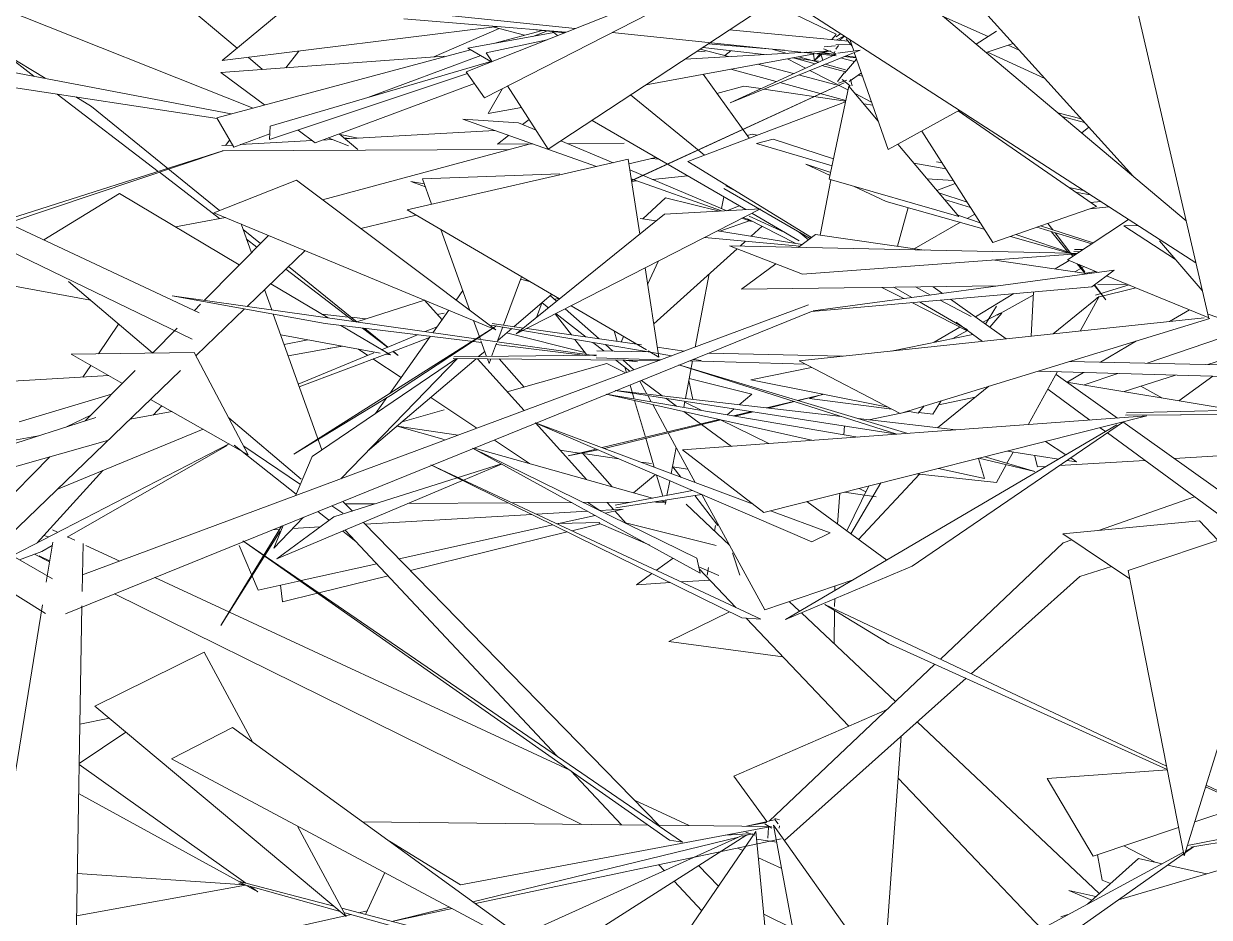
# Model space of a CAD drawing. Header units: millimetres. Extents: x 78096 to 288885, y -20632 to 149556.
# Drawn here: x 249722.7 to 250028.1, y 92837.4 to 93067.6 of the extents above; entities that cross this region are included whole.
import ezdxf

# ---------------------------------------------------------------- set-up
doc = ezdxf.new("R2010")
doc.units = ezdxf.units.MM
doc.layers.add('G-IMPT', color=8, linetype='Continuous', lineweight=9)
doc.layers.add('L-PLNT', color=71, linetype='Continuous', lineweight=9)

# ---------------------------------------------------------------- blocks, each defined once
blk = doc.blocks.new('ZZ-V - Tree Broadleaf 1 - 3dtree rotund SIMPLU-4826059-TOMH A-A')
at = {"layer": 'G-IMPT'}
for p, q in [((24248.06, 93099.14), (24311.99, 93028.35)), ((24307.69, 93094.76), (24331.53, 92991.65)), ((24253.13, 93077.87), (24325.72, 93016.8)), ((24328.23, 93005.93), (24221.52, 93074.81)), ((24318.87, 93011.66), (24329.88, 92998.79)), ((24225.99, 92980.69), (24330.38, 92991.79)), ((24252.03, 92967.19), (24331.85, 92991.61)), ((24331.43, 92992.75), (24404.16, 92967.21)), ((24225.99, 92980.69), (24252.03, 92967.19)), ((24406.19, 92967.19), (24310.11, 92966.72)), ((24310.34, 92967.31), (24365.9, 92968.66)), ((24310.58, 92966.71), (24406.19, 92967.19)), ((24195.94, 92957.75), (24315.6, 92966.51)), ((24216.96, 92941.68), (24315.6, 92966.51)), ((24222.55, 92914.09), (24307.89, 92964.25)), ((24309.61, 92965), (24255.15, 92927.86)), ((24310.11, 92966.72), (24367.4, 92967)), ((24216.96, 92941.68), (24195.94, 92957.75)), ((24352.33, 92940.7), (24310.83, 92926.72)), ((24352.33, 92940.7), (24325.22, 92853.21)), ((24329.14, 92939.53), (24293.98, 92936.12)), ((24329.14, 92939.53), (24333.88, 92934.49)), ((24293.98, 92936.12), (24311.25, 92924.57)), ((24222.55, 92914.09), (24255.15, 92927.86)), ((24325.22, 92853.21), (24310.83, 92926.72)), ((24232.65, 92917.99), (24249.16, 92907.93)), ((24232.65, 92917.99), (24320.7, 92876.27)), ((24249.16, 92907.93), (24320.86, 92875.44)), ((24326.05, 92855.91), (24415.51, 92873)), ((24326.94, 92855.43), (24415.01, 92870.39)), ((24330.72, 92870.98), (24357.08, 92859.03)), ((24330.87, 92871.45), (24352.86, 92861.03)), ((24308.29, 92841.88), (24392.58, 92866.58)), ((24325.04, 92854.12), (24213.86, 92794.14)), ((24234.95, 92790.14), (24327.64, 92855.52)), ((24327.64, 92855.52), (24325.59, 92854.42)), ((24293.48, 92837.53), (24295.26, 92838.06))]:
    blk.add_line(p, q, dxfattribs=at)
blk = doc.blocks.new('ZZ-V - Tree Broadleaf 2 - 3dtree rotund SIMPLU-4826084-TOMH A-A')
at = {"layer": 'G-IMPT'}
for p, q in [((24140.27, 93055.14), (24220.09, 93086.88)), ((24145, 93048.5), (24220.09, 93086.88)), ((24168.3, 93066.29), (24029.34, 93080.74)), ((24161.37, 93035.23), (24223.73, 93076.25)), ((24094.33, 93072.11), (24077.4, 93058.09)), ((24124.17, 93068.79), (24165.94, 93065.35)), ((24148.27, 93066.8), (24077.4, 93058.09)), ((24140.67, 93061.27), (24162.86, 93065.26)), ((24147.65, 93062.53), (24159.92, 93065.81)), ((24157.39, 93064.28), (24161.2, 93065.69)), ((24158.19, 93065.99), (24165.66, 93065.24)), ((24162.49, 93065.56), (24163.8, 93064.5)), ((24235.52, 93059.3), (24177.86, 93065.29)), ((24208.06, 93065.94), (24238.62, 93063.06)), ((24236.73, 93064.99), (24235.52, 93064.19)), ((24276.86, 93065.67), (24271.66, 93062.29)), ((24145.43, 93060.05), (24161.1, 93063.43)), ((24202.57, 93062.33), (24222.21, 93060.71)), ((24232.49, 93061.59), (24235.32, 93061.82)), ((24235.52, 93064.78), (24234.47, 93063.51)), ((24239.31, 93062.21), (24235.48, 93062.09)), ((24235.49, 93060.98), (24236.19, 93061.93)), ((24237.57, 93064.34), (24235.58, 93063.35)), ((24237.62, 93064.28), (24236.37, 93063.27)), ((24238.13, 93063.66), (24239.66, 93061.78)), ((24239.06, 93063.48), (24240.09, 93060.54)), ((24274.23, 93060.12), (24281.18, 93062.47)), ((24075.97, 93043.32), (24141.4, 93060.85)), ((24114.89, 93048.55), (24144.01, 93059.33)), ((24140.67, 93061.27), (24146.6, 93057.82)), ((24145.43, 93060.05), (24146.9, 93057.77)), ((24186.64, 93051.85), (24229.95, 93059.78)), ((24196.67, 93058.44), (24227.93, 93060.19)), ((24201.23, 93061.45), (24217.04, 93059.58)), ((24208.24, 93047.2), (24241.73, 93060.76)), ((24208.24, 93047.2), (24235.52, 93059.72)), ((24219.29, 93060.95), (24222.94, 93059.91)), ((24224.24, 93058.73), (24230.99, 93057.94)), ((24225.96, 93059.05), (24230.96, 93057.62)), ((24227.98, 93060.24), (24229.27, 93060.13)), ((24228.73, 93060.24), (24234.06, 93060.53)), ((24229.74, 93059.74), (24229.94, 93057.95)), ((24231.36, 93059.73), (24230.15, 93058.27)), ((24231.9, 93059.68), (24230.15, 93058.27)), ((24230.66, 93059.91), (24234.06, 93060.53)), ((24231.06, 93059.98), (24235.34, 93059.63)), ((24231.6, 93059.71), (24232.17, 93058.18)), ((24232.1, 93060.17), (24235.36, 93059.64)), ((24232.32, 93061.07), (24235.52, 93059.82)), ((24235.19, 93060.43), (24234.92, 93059.71)), ((24241.73, 93060.76), (24236.03, 93059.95)), ((24236.72, 93058.73), (24240.3, 93057.79)), ((24240.71, 93058.76), (24237.58, 93059.08)), ((24240.65, 93058.93), (24237.99, 93059.25)), ((24240.22, 93060.15), (24248.96, 93035.14)), ((24146.82, 93057.89), (24089.72, 93041.19)), ((24224.87, 93058.66), (24230.15, 93057.25)), ((24231.91, 93056.79), (24237.99, 93055.17)), ((24232.73, 93057.12), (24237.96, 93055.63)), ((24237.69, 93054.83), (24240.84, 93058.4)), ((24089.58, 93037.7), (24140.55, 93054.75)), ((24140.27, 93055.14), (24145, 93048.5)), ((24201.27, 93054.53), (24213.15, 93038.04)), ((24235.88, 93052.68), (24237.66, 93054.87)), ((24236.19, 93052.26), (24238.33, 93053.01)), ((24239.2, 93051.51), (24237.12, 93053.19)), ((24238.92, 93052.67), (24242.05, 93054.93)), ((24239.72, 93051.51), (24239.23, 93053.2)), ((24241.2, 93054.32), (24242.37, 93054)), ((24149.59, 93050.84), (24145.88, 93044.39)), ((24150.91, 93051.52), (24161.37, 93035.23)), ((24237.65, 93052.35), (24182.83, 93027.18)), ((24182.84, 93027.08), (24237.65, 93052.35)), ((24238.8, 93051.46), (24233.79, 93027.48)), ((24246.4, 93042.47), (24238.8, 93051.46)), ((24182.6, 93049.19), (24201.64, 93033.69)), ((24197.34, 93032.07), (24237.95, 93047.4)), ((24145.88, 93044.39), (24154.48, 93045.96)), ((24267.3, 93045.25), (24248.96, 93035.14)), ((24302.61, 93020.46), (24267.01, 93045.09)), ((24292.7, 93044.58), (24298.69, 93043.08)), ((24293.8, 93043.65), (24299.54, 93042.14)), ((24075.97, 93043.32), (24080.39, 93035.79)), ((24089.58, 93037.7), (24089.72, 93041.19)), ((24139.39, 93042.95), (24173.79, 93030.75)), ((24139.39, 93042.95), (24153.7, 93042.01)), ((24158.25, 93040.09), (24153.7, 93042.01)), ((24154.76, 93041.56), (24156.46, 93042.89)), ((24172.68, 93042.66), (24212.26, 93019.66)), ((24298.81, 93039.44), (24300.64, 93040.92)), ((24080.39, 93035.79), (24089.64, 93039.21)), ((24148.28, 93036.5), (24151.19, 93038.77)), ((24178.09, 93031.73), (24164.66, 93037.39)), ((24219.37, 93037.81), (24215.05, 93036.73)), ((24219.37, 93037.81), (24234.9, 93032.77)), ((24257.61, 93039.91), (24275.93, 93011.18)), ((24157.39, 93036.57), (24148.28, 93036.5)), ((24180.92, 93036.74), (24166.46, 93036.63)), ((24234.51, 93030.91), (24215.05, 93036.73)), ((24267.17, 93017.87), (24251.44, 93036.5)), ((24181.98, 93032.62), (24125.04, 93019.63)), ((24181.98, 93032.62), (24184.97, 93013.35)), ((24197.34, 93032.07), (24229.21, 93012.51)), ((24234, 93028.48), (24227.79, 93031.35)), ((24234.15, 93029.21), (24227.79, 93031.35)), ((24164.38, 93028.88), (24128.98, 93027.62)), ((24207.4, 93019.38), (24182.4, 93029.92)), ((24075.27, 93018.88), (24096.53, 93027.24)), ((24096.53, 93027.24), (24147.9, 92988.69)), ((24129.74, 93025.53), (24125.96, 93026.88)), ((24129.45, 93026.32), (24125.96, 93026.88)), ((24128.98, 93027.62), (24131.34, 93021.07)), ((24182.77, 93027.57), (24206.06, 93019.31)), ((24207.13, 93025.8), (24210.37, 93024.07)), ((24234.23, 93027.35), (24231.48, 93013.06)), ((24267.17, 93017.87), (24233.79, 93027.48)), ((24248.47, 93021.79), (24240.07, 93025.67)), ((24261.48, 93024.61), (24266.23, 93026.39)), ((24185.76, 93017.29), (24191.57, 93022.67)), ((24205.5, 93019.27), (24191.57, 93022.67)), ((24206.62, 93025.11), (24228.83, 93012.22)), ((24262.03, 93023.96), (24269.28, 93021.61)), ((24270.16, 93020.23), (24263.5, 93022.23)), ((24164.28, 92996.66), (24125.04, 93019.63)), ((24216.03, 93019.87), (24153.15, 92987.69)), ((24216.03, 93019.87), (24191.33, 93018.47)), ((24248.47, 93021.79), (24273.71, 93014.67)), ((24254.14, 93020.19), (24251.38, 93010.21)), ((24302.61, 93020.46), (24275.93, 93011.18)), ((24065.36, 93015.2), (24078.22, 93017.65)), ((24075.27, 93018.88), (24147.9, 92988.69)), ((24084.91, 93008.57), (24082.27, 93015.97)), ((24153.15, 92987.69), (24191.33, 93018.47)), ((24189.18, 93016.74), (24185.06, 93017.4)), ((24205.56, 93014.12), (24213.43, 93016.9)), ((24211.3, 93017.45), (24213.78, 93016.57)), ((24214.07, 93016.57), (24211.61, 93017.61)), ((24212.69, 93017.28), (24225.01, 93011)), ((24213.18, 93018), (24222.16, 93013.9)), ((24213.83, 93018.74), (24226.01, 93011.66)), ((24255.63, 93009.6), (24267.57, 93016.4)), ((24272.67, 93016.29), (24266.87, 93018.24)), ((24269.34, 93017.41), (24271.26, 93018.51)), ((24290.12, 93016.11), (24291.4, 93014.43)), ((24310.86, 93017.14), (24295.18, 93006.73)), ((24133.69, 93014.57), (24141.2, 92993.71)), ((24226.79, 93010.72), (24204.98, 93014.21)), ((24230.2, 93013.24), (24225.73, 93009.93)), ((24225.99, 93013.87), (24228.4, 93011.91)), ((24230.2, 93013.24), (24258.2, 93009.23)), ((24297.19, 93008.07), (24281.81, 93013.23)), ((24301.42, 93010.87), (24287.25, 93015.12)), ((24288.23, 93015.46), (24301.73, 93011.08)), ((24291.04, 93013.98), (24295.49, 93008.42)), ((24291.95, 93013.71), (24296.56, 93007.64)), ((24309.7, 93015.51), (24313.23, 93015.61)), ((24309.7, 93015.51), (24323.01, 93006.83)), ((24201.64, 93012.5), (24226.19, 93010.27)), ((24226.86, 93003.06), (24208.12, 93010.32)), ((24295.87, 93008.41), (24208.12, 93010.32)), ((24280.47, 93012.76), (24297.16, 93008.05)), ((24226.86, 93003.06), (24297.54, 93008.3)), ((24297.65, 93008.37), (24296.24, 93008.4)), ((24296.8, 93008.84), (24298.22, 93008.75)), ((24296.96, 93009.43), (24299.17, 93009.38)), ((24186.32, 93004.66), (24189.88, 92981.68)), ((24220.02, 93005.71), (24211.2, 92999.18)), ((24275.88, 93006.69), (24300.01, 93003.23)), ((24291.94, 93004.39), (24295.56, 93006.57)), ((24295.18, 93006.73), (24303.06, 93003.5)), ((24297.04, 93003.66), (24299.42, 93004.99)), ((24297.66, 93005.71), (24299.6, 93003.29)), ((24298.19, 93005.49), (24299.63, 93003.6)), ((24037.83, 93001.12), (24059.43, 92982.76)), ((24154.49, 93002.39), (24149.82, 92989.89)), ((24154.23, 93001.71), (24156.59, 93001.16)), ((24305.24, 93002.61), (24331.41, 92991.9)), ((24090.17, 92993.82), (24088.3, 92999.07)), ((24139.37, 92998.8), (24137.65, 92996.38)), ((24152.48, 92989.51), (24162.26, 92997.84)), ((24211.2, 92999.18), (24277.25, 93000.02)), ((24247.31, 92999.64), (24252.99, 92996.74)), ((24250.44, 92999.68), (24255.03, 92997.02)), ((24255.98, 92999.75), (24259.88, 92997.67)), ((24260.54, 92999.81), (24262.95, 92998.09)), ((24271.44, 92992.04), (24281.36, 92998.02)), ((24277.05, 92992.46), (24286.32, 92997.65)), ((24302.05, 93000.23), (24305.06, 92996.46)), ((24302.14, 93000.3), (24305.06, 92996.46)), ((24302.36, 92997.61), (24311.01, 93000.25)), ((24302.68, 92997.02), (24312.79, 92999.52)), ((24302.99, 93000.35), (24310.54, 93000.44)), ((24064.53, 92997.45), (24173.77, 92981.98)), ((24064.53, 92997.45), (24103.88, 92990.33)), ((24129.51, 92996.32), (24112.05, 92990.78)), ((24129.51, 92996.32), (24134.05, 92991.3)), ((24164.17, 92996.73), (24162.92, 92996.61)), ((24186.68, 92983.55), (24167.26, 92994.92)), ((24255.02, 92995.71), (24269.11, 92988.53)), ((24256.99, 92995.88), (24269.43, 92988.66)), ((24262.35, 92996.35), (24270.34, 92992.1)), ((24265.05, 92996.59), (24279.39, 92986.37)), ((24274.02, 92990.2), (24276.88, 92994.83)), ((24291.44, 92987.65), (24303.3, 92997.3)), ((24298.38, 92988.39), (24303.3, 92997.3)), ((24103.03, 92957.79), (24090.56, 92992.74)), ((24135.77, 92993.73), (24131.66, 92987.95)), ((24163.2, 92992.83), (24167.38, 92987.38)), ((24273.36, 92990.67), (24277.78, 92993.03)), ((24275.16, 92989.38), (24278.26, 92993.01)), ((24095.81, 92956.64), (24148.06, 92989.73)), ((24144.2, 92985.4), (24103.88, 92990.33)), ((24120.73, 92971.82), (24148.07, 92989.73)), ((24142.15, 92991.08), (24143.91, 92986.21)), ((24146.72, 92989.88), (24193.23, 92982.04)), ((24154.97, 92989.16), (24146.94, 92990.3)), ((24149.66, 92989.46), (24148.21, 92985.6)), ((24148.36, 92985.99), (24151.98, 92989.08)), ((24185.39, 92984.81), (24155.91, 92989.02)), ((24260.81, 92985.48), (24267.41, 92989.4)), ((24265.41, 92986.42), (24269.38, 92988.54)), ((24266.49, 92990.67), (24273.25, 92985.72)), ((24131, 92987.01), (24120.55, 92972.31)), ((24144.02, 92985.89), (24145.49, 92981.83)), ((24168.26, 92986.25), (24171.26, 92982.34)), ((24249.73, 92983.21), (24270.78, 92987.52)), ((24070.21, 92982.9), (24038.47, 92982.4)), ((24051.68, 92974.91), (24038.47, 92982.4)), ((24070.21, 92982.9), (24084.11, 92956.52)), ((24114.89, 92982.11), (24112.47, 92983.73)), ((24143.45, 92981.8), (24145.01, 92983.14)), ((24148.09, 92985.27), (24146.81, 92981.84)), ((24170.91, 92982.13), (24147.96, 92984.94)), ((24173.91, 92983.33), (24187.39, 92983.02)), ((24189.88, 92981.68), (24187.16, 92983.27)), ((24196.44, 92983.23), (24189.48, 92984.23)), ((24202.73, 92982.67), (24237.19, 92981.88)), ((24137.78, 92981.29), (24100.54, 92956.1)), ((24107.95, 92950.31), (24138, 92981.29)), ((24114.83, 92957.41), (24142.79, 92981.25)), ((24123.46, 92976.39), (24116.23, 92981.22)), ((24136.9, 92981.3), (24190.01, 92980.84)), ((24137.06, 92981.73), (24172.31, 92982.14)), ((24143.13, 92981.24), (24155.2, 92967.89)), ((24145.71, 92981.22), (24146.13, 92980.04)), ((24146.57, 92981.21), (24146.13, 92980.04)), ((24172.6, 92982.15), (24173.78, 92982.16)), ((24173.71, 92981.47), (24190.38, 92980.98)), ((24184.37, 92980.48), (24180.78, 92980.92)), ((24181.3, 92980.92), (24184.37, 92980.48)), ((24197.99, 92980.75), (24227.56, 92979.87)), ((24198.83, 92981.09), (24200.8, 92980.76)), ((24295.67, 92980.54), (24346.49, 92979.38)), ((24213.6, 92975.82), (24229.21, 92979.02)), ((24285.06, 92964.27), (24292.61, 92977.94)), ((24287.65, 92978.09), (24349.16, 92976.26)), ((24292.22, 92977.23), (24308.03, 92965.96)), ((24197.6, 92975.63), (24198.64, 92970.78)), ((24213.6, 92975.82), (24249, 92968.76)), ((24261.7, 92963.45), (24274.89, 92974.19)), ((24290.09, 92973.38), (24300.94, 92965.44)), ((24084.11, 92956.52), (24058.94, 92970.79)), ((24095.81, 92956.64), (24120.73, 92971.82)), ((24119.8, 92971.25), (24116.9, 92967.17)), ((24142.98, 92963.35), (24131.11, 92971.28)), ((24217.61, 92968.58), (24224.58, 92970.26)), ((24224.79, 92970.2), (24218.02, 92968.53)), ((24225.64, 92970.52), (24232.14, 92972.08)), ((24231.1, 92971.75), (24225.84, 92970.46)), ((24232.21, 92972.11), (24228.69, 92970.98)), ((24249.89, 92968.3), (24228.69, 92970.98)), ((24260.5, 92966.96), (24262.65, 92970.44)), ((24209.1, 92966.52), (24213.75, 92967.65)), ((24214.18, 92967.58), (24209.56, 92966.45)), ((24253.94, 92967.77), (24256.69, 92967.22)), ((24256.69, 92967.22), (24258.24, 92969.09)), ((24260.5, 92966.96), (24256.85, 92967.42)), ((24079.09, 92966.04), (24097.73, 92950.2)), ((24158.15, 92964.62), (24171.24, 92950.13)), ((24175.26, 92958.36), (24205.38, 92965.63)), ((24205.83, 92965.53), (24175.84, 92958.14)), ((24309.43, 92964.96), (24346.31, 92938.68)), ((24303.6, 92963.49), (24304.93, 92962.52)), ((24305.43, 92962.15), (24340.27, 92936.64)), ((24023.29, 92930.52), (24079.21, 92959.3)), ((24037.42, 92935.31), (24078.65, 92958.87)), ((24080.5, 92959.02), (24096.46, 92946.36)), ((24082.95, 92958.73), (24097.52, 92948.88)), ((24156.57, 92954.27), (24147.51, 92960.32)), ((24166.5, 92956.24), (24173.72, 92957.99)), ((24096.31, 92945.98), (24100.54, 92956.1)), ((24166.5, 92956.24), (24174.21, 92957.78)), ((24279.57, 92954.33), (24281.17, 92957.23)), ((24149.33, 92954.15), (24106.11, 92940.51)), ((24139.59, 92949.99), (24149.38, 92954.12)), ((24193.5, 92953.41), (24195.52, 92950.78)), ((24276.84, 92949.39), (24279.35, 92953.93)), ((24091.5, 92929.7), (24139.34, 92949.89)), ((24276.84, 92949.39), (24256.24, 92951.57)), ((24199.16, 92946.04), (24205.1, 92938.31)), ((24105.67, 92943.38), (24108.44, 92941.51)), ((24108.49, 92944.52), (24110.92, 92942.03)), ((24174.69, 92942.16), (24171.59, 92944.23)), ((24176.55, 92944.26), (24178.26, 92942.36)), ((24196.91, 92943.75), (24208.07, 92933.24)), ((24090.66, 92932.49), (24098.35, 92940.42)), ((24091.5, 92929.7), (24106.11, 92940.51)), ((24102.07, 92941.92), (24104.74, 92939.8)), ((24178.56, 92942.04), (24181.47, 92938.81)), ((24033.69, 92937.15), (24035, 92936.54)), ((24077.08, 92912.58), (24092.64, 92938.1)), ((24092.35, 92936.88), (24077.08, 92912.58)), ((24090.66, 92932.49), (24093.09, 92938.28)), ((24108.45, 92936.86), (24111.92, 92934.11)), ((24109.1, 92937.13), (24163.66, 92878.87)), ((24113.78, 92939.1), (24189.92, 92861.08)), ((24125.86, 92926.73), (24166.27, 92936.64)), ((24163.95, 92938.79), (24174.7, 92939.09)), ((24167.5, 92936.94), (24174.89, 92938.75)), ((24174.44, 92938.92), (24187.53, 92933.19)), ((24181.28, 92939.02), (24204.67, 92933.15)), ((24204.47, 92938.32), (24204.22, 92936.86)), ((24031.47, 92935.74), (24032.68, 92935.35)), ((24037.53, 92935.37), (24039.43, 92934.49)), ((24025.16, 92929.45), (24030.89, 92931.57)), ((24029.03, 92930.89), (24032.9, 92928.98)), ((24030.28, 92930.46), (24032.93, 92929.16)), ((24030.89, 92931.57), (24033.57, 92933.11)), ((24042.29, 92933.15), (24050.98, 92929.12)), ((24208.85, 92931.24), (24210.74, 92925.52)), ((24189.24, 92926.78), (24193.53, 92929.9)), ((24200.17, 92927.66), (24205.31, 92925.42)), ((24202.64, 92927.5), (24202.3, 92925.49)), ((24060.05, 92924.91), (24166.94, 92875.28)), ((24102.32, 92920.95), (24120.15, 92925.33)), ((24184.11, 92923.05), (24188.05, 92925.92)), ((24200.3, 92927.1), (24209.7, 92917.21)), ((24092.39, 92922.91), (24092.92, 92918.65)), ((24184.11, 92923.05), (24192.8, 92923.58)), ((24195.71, 92923.76), (24203.06, 92924.2)), ((24049.67, 92920.71), (24170.05, 92861.31)), ((24092.92, 92918.65), (24101.98, 92920.87)), ((24223.46, 92918.74), (24226.15, 92916.21)), ((24226.59, 92915.8), (24250.84, 92892.95)), ((24212.34, 92914.44), (24238.8, 92886.61)), ((24044.61, 92891.78), (24072.78, 92905.64)), ((24072.78, 92905.64), (24085.16, 92882.59)), ((24044.61, 92891.78), (24109.32, 92837.59)), ((24248.66, 92890.89), (24209.16, 92873.77)), ((24256.42, 92887.69), (24303.34, 92843.49)), ((24064.33, 92878.23), (24080.07, 92886.28)), ((24080.07, 92886.28), (24160.07, 92828.29)), ((24252.32, 92884.02), (24247.92, 92823.02)), ((24083.46, 92846.16), (24040.54, 92876.75)), ((24064.33, 92878.23), (24156.05, 92829.27)), ((24167.18, 92875.11), (24180.22, 92861.19)), ((24209.16, 92873.77), (24217.7, 92862.02)), ((24251.54, 92873.21), (24288.46, 92834.39)), ((24289.88, 92873.15), (24320.88, 92875.38)), ((24289.88, 92873.15), (24301.74, 92853.12)), ((24040.41, 92869.25), (24086.54, 92843.96)), ((24183.62, 92867.54), (24197.72, 92860.99)), ((24327.92, 92861.94), (24340.98, 92866.33)), ((24096.81, 92860.89), (24109.32, 92837.59)), ((24301.74, 92853.12), (24323.78, 92860.54)), ((24210.19, 92855.2), (24211.55, 92854.57)), ((24309.71, 92855.81), (24317.77, 92851.58)), ((24215.52, 92852.73), (24221.53, 92849.94)), ((24300.33, 92840.79), (24313.49, 92852.56)), ((24302.86, 92853.5), (24304.05, 92846.93)), ((24319.56, 92851.17), (24313.49, 92852.56)), ((24083.24, 92845.7), (24040.05, 92848.69)), ((24189.87, 92850.89), (24191.3, 92849.37)), ((24200.07, 92850.69), (24205.25, 92845.37)), ((24331.01, 92848.53), (24321, 92850.84)), ((24039.86, 92837.76), (24083.36, 92845.66)), ((24081.69, 92846.13), (24083.52, 92845.62)), ((24081.88, 92846.57), (24106.17, 92840.23)), ((24083.79, 92845.55), (24107.78, 92838.88)), ((24086.54, 92843.96), (24084.66, 92845.3)), ((24193.8, 92846.69), (24200.94, 92839.07)), ((24304.05, 92846.93), (24306.27, 92846.11)), ((24302.5, 92842.74), (24295.47, 92844.27)), ((24295.47, 92844.27), (24301.42, 92841.77)), ((24108.18, 92839.7), (24153.06, 92827.97)), ((24109, 92838.54), (24152.21, 92826.53)), ((24216.89, 92838.2), (24224.41, 92834.49))]:
    blk.add_line(p, q, dxfattribs=at)
blk = doc.blocks.new('ZZ-V - Tree Broadleaf 2 - 3dtree rotund SIMPLU-4826109-TOMH A-A')
at = {"layer": 'G-IMPT'}
for p, q in [((24062.09, 93077.35), (24081.23, 93061.27)), ((24019.39, 93071.98), (24085.36, 93045.83)), ((24218.69, 93072.93), (24235.52, 93064.86)), ((24263.31, 93069.31), (24274.72, 93064.28)), ((24131.91, 93058.98), (24148.75, 93066.35)), ((24147.45, 93066.7), (24155.29, 93064.57)), ((24279.85, 93062.02), (24282.73, 93060.75)), ((24021.53, 93059.68), (24028.9, 93054.03)), ((24021.53, 93059.68), (24031.75, 93053.49)), ((24077.07, 93054.98), (24134.6, 93059.18)), ((24084.05, 93058.9), (24087.78, 93055.76)), ((24093.8, 93056.2), (24097.16, 93060.52)), ((24199.73, 93060.46), (24201.81, 93060.32)), ((24200.53, 93060.99), (24207.86, 93059.07)), ((24208.41, 93060.6), (24206.88, 93059.33)), ((24274.51, 93060.21), (24289.31, 93053.46)), ((24005.37, 93058.52), (24079.74, 93044.33)), ((24208.44, 93055.84), (24220.12, 93052.65)), ((24215.36, 93057.11), (24224.58, 93054.7)), ((24222.99, 93058.51), (24227.66, 93056.11)), ((24001.24, 93054.55), (24076.06, 93043.16)), ((24077.07, 93054.98), (24088.27, 93046.62)), ((24225.9, 93054.35), (24235.52, 93051.84)), ((24228.79, 93055.53), (24238.6, 93050.48)), ((24101.3, 93036.89), (24142.42, 93052.13)), ((24211.79, 93051.47), (24204.82, 93049.59)), ((24216.14, 93050.83), (24211.79, 93051.47)), ((24237.99, 93047.6), (24216.91, 93050.71)), ((24221.06, 93052.39), (24238.03, 93047.75)), ((24034.91, 93049.43), (24060.92, 93029.49)), ((24039.65, 93048.71), (24043.68, 93046.26)), ((24240.42, 93049.55), (24244.7, 93047.35)), ((24244.97, 93046.57), (24242.65, 93046.91)), ((23946.23, 93046.08), (24069.62, 92986.28)), ((24076.72, 93019.45), (24043.68, 93046.26)), ((24078.22, 93036.19), (24079.32, 93037.61)), ((24082.06, 93036.41), (24100.57, 93037.43)), ((24096.93, 93040.15), (24101.3, 93036.89)), ((24103.14, 93037.57), (24105.83, 93037.72)), ((24104.73, 93038.16), (24109.9, 93036.11)), ((24107.51, 93039.19), (24112.32, 93035.15)), ((24107.76, 93038.98), (24112.45, 93038.09)), ((24108.7, 93038.19), (24110.2, 93037.96)), ((24109.05, 93037.9), (24147.62, 93040.03)), ((24213.9, 93039.06), (24212.64, 93038.75)), ((24215.22, 93038.82), (24213.9, 93039.06)), ((23981.2, 93035.36), (24071.46, 92993.11)), ((24020.94, 93016.76), (24077.56, 93034.78)), ((24022.14, 93016.2), (24077.65, 93034.78)), ((24077.27, 93036.14), (24080.09, 93036.3)), ((24077.34, 93034.78), (24151.23, 93035.15)), ((24156.47, 93036.56), (24103.23, 93022.21)), ((24189.13, 93033.1), (24182.17, 93031.43)), ((24187.88, 93032.8), (24189.89, 93032.66)), ((24263.84, 93030.14), (24255.56, 93031.62)), ((24261.43, 93031.97), (24262.85, 93031.7)), ((24061.2, 93029.28), (24076.73, 93017.37)), ((24188.24, 93027.45), (24197.34, 93028.33)), ((24182.86, 93026.94), (24184.19, 93027.06)), ((24258.94, 93027.63), (24265.76, 93027.13)), ((24295.54, 93025.35), (24299.27, 93024.62)), ((24031.43, 93011.85), (24050.91, 93023.81)), ((24050.91, 93023.81), (24081.79, 93005.41)), ((24206.01, 93019.97), (24206.58, 93022.96)), ((24300.99, 93023.51), (24297.22, 93024.18)), ((24210.58, 93020.63), (24207.43, 93019.38)), ((24300.98, 93019.89), (24305.82, 93020.39)), ((24303.73, 93021.74), (24301.06, 93021.53)), ((24127.38, 93018.26), (24113.07, 93014.82)), ((24089.32, 93013.04), (24072.78, 92996.28)), ((24087.23, 93010.92), (24082.79, 93014.53)), ((24216.46, 93015.36), (24213.64, 93012.82)), ((24083.67, 93012.05), (24086.33, 93010.01)), ((24212.22, 93011.54), (24210.79, 93010.26)), ((24098.74, 93009.12), (24083.79, 92994.73)), ((24210.03, 93009.58), (24188.55, 92990.27)), ((24093.75, 93004.32), (24111.37, 92990.82)), ((24112.13, 92990.71), (24094.49, 93005.03)), ((24186.98, 93000.37), (24189.78, 93006.44)), ((24307.2, 93004.06), (24229.64, 92993.59)), ((24299.85, 93003.31), (24302.43, 93003.76)), ((24301.44, 92999.77), (24307.2, 93004.06)), ((24014.75, 93001.62), (24043.42, 92996.37)), ((24199.24, 92984.27), (24202.81, 93003.09)), ((24089.88, 93000.59), (24104.71, 92991.76)), ((24301.44, 92999.77), (24229.23, 92993.45)), ((24286.36, 92998.45), (24285.76, 92987.05)), ((24228.43, 92995.13), (24041.39, 92925.55)), ((24071.78, 92995.27), (24070.22, 92993.69)), ((24158.32, 92991.86), (24159.86, 92995.8)), ((24161.46, 92994.39), (24159.81, 92995.67)), ((24163.54, 92996.07), (24161.89, 92997.53)), ((24229.21, 92993.39), (24036.99, 92915.57)), ((24083.13, 92994.09), (24070.65, 92982.07)), ((24103.11, 92992.72), (24109.83, 92992)), ((24110.65, 92991.92), (24114.39, 92991.52)), ((24134.6, 92993.03), (24132.8, 92992.67)), ((24171.12, 92986.85), (24163.35, 92992.91)), ((24174.47, 92986.37), (24165.72, 92994.13)), ((24321.41, 92990.84), (24326.56, 92993.89)), ((24050.7, 92990.19), (24045.54, 92982.51)), ((24065.75, 92989.17), (24059.4, 92982.73)), ((24107.95, 92989.83), (24120.74, 92982.22)), ((24113.55, 92989.15), (24119.98, 92984.22)), ((24120.08, 92984.26), (24114.15, 92989.07)), ((24129.67, 92988.23), (24132.77, 92989.51)), ((24092.47, 92987.39), (24118.06, 92982.71)), ((24099.48, 92986.11), (24093.36, 92984.9)), ((24118.44, 92983.58), (24127.71, 92987.41)), ((24120.02, 92982.64), (24130.78, 92986.7)), ((24150.64, 92987.94), (24170.85, 92982.88)), ((24175.68, 92983.29), (24172.89, 92985.47)), ((24178.34, 92988.43), (24179.15, 92985.7)), ((24180.15, 92985.56), (24180.81, 92986.99)), ((24303.7, 92980.36), (24312.94, 92985.83)), ((24339.04, 92988.08), (24315.72, 92980.08)), ((24108.2, 92984.51), (24094.4, 92981.98)), ((24096.99, 92974.71), (24116.45, 92982.76)), ((24097.23, 92974.05), (24120.02, 92982.64)), ((24104.72, 92983.87), (24108.48, 92984.46)), ((24119.49, 92982.44), (24120.74, 92982.22)), ((24121.37, 92983.15), (24122.75, 92982.09)), ((24122.75, 92982.09), (24121.42, 92983.17)), ((24178.01, 92983.24), (24176.1, 92984.93)), ((24342.97, 92983.49), (24331.3, 92979.73)), ((24043.53, 92979.53), (24041.51, 92976.53)), ((24155.17, 92973.95), (24148.77, 92981.19)), ((24150.83, 92972.72), (24176.46, 92980.02)), ((24181.33, 92977.61), (24176.46, 92980.02)), ((24182.43, 92978.02), (24178.68, 92980.95)), ((24183.46, 92978.4), (24180.61, 92980.93)), ((24251.15, 92961.79), (24195.02, 92979.69)), ((24254.02, 92962), (24195.05, 92979.69)), ((24196.72, 92971.01), (24198.57, 92980.74)), ((23941.19, 92977.41), (24033.69, 92924.58)), ((24066.66, 92978.22), (24019.87, 92933.15)), ((24023.34, 92975.49), (24048.17, 92976.9)), ((24054.93, 92978.2), (24042.13, 92965.25)), ((24181.11, 92979.05), (24181.52, 92977.68)), ((24295.04, 92975.24), (24299.28, 92977.74)), ((24308.14, 92977.48), (24299.46, 92974.5)), ((24322.97, 92977.04), (24309.77, 92972.79)), ((24323.81, 92970.45), (24332.63, 92976.75)), ((24182.46, 92974.47), (24183.52, 92970.88)), ((24184.99, 92975.49), (24186.81, 92972.16)), ((24190.77, 92971.7), (24185.38, 92975.65)), ((24197.7, 92976.15), (24213.84, 92972.11)), ((24295, 92975.24), (24338.54, 92968)), ((24319.49, 92971.17), (24314.09, 92974.18)), ((24025.08, 92964.99), (24048.91, 92972.11)), ((24241.16, 92961.06), (24176.27, 92972.12)), ((24229.63, 92960.22), (24176.27, 92972.12)), ((24178.64, 92973.07), (24250.67, 92961.94)), ((24236.9, 92966.34), (24178.71, 92973.1)), ((24183.64, 92970.48), (24186.42, 92961.05)), ((24187.01, 92971.78), (24187.91, 92970.14)), ((24194.43, 92969.03), (24191.64, 92971.06)), ((24196.28, 92968.71), (24196.59, 92970.3)), ((24210.58, 92969.4), (24213.84, 92972.11)), ((24261.97, 92969.34), (24271.41, 92971.35)), ((24053.62, 92965.67), (24064.49, 92967.65)), ((24059.64, 92966.76), (24061.82, 92969.16)), ((24123.74, 92965), (24134.6, 92968.1)), ((24188.29, 92969.44), (24192.12, 92962.43)), ((24200.63, 92964.48), (24196.31, 92967.65)), ((24200.92, 92967.92), (24196.54, 92970.08)), ((24207.47, 92966.8), (24209.31, 92968.33)), ((24243.99, 92965.51), (24254.29, 92967.7)), ((23991.13, 92948.89), (24044.87, 92966.12)), ((24037.3, 92963.69), (24043.59, 92966.72)), ((24158, 92964.75), (24229.28, 92934.09)), ((24214.2, 92943.79), (24158.08, 92964.78)), ((24208.57, 92958.67), (24200.88, 92964.31)), ((24218.18, 92959.38), (24205.78, 92965.51)), ((24266.38, 92962.91), (24241.26, 92965.83)), ((24001.55, 92956.17), (24030.03, 92961.36)), ((24034.81, 92947.54), (24072.47, 92963.12)), ((24122.43, 92963.89), (24138.19, 92961.56)), ((24122.43, 92963.89), (24134.6, 92960.46)), ((24192.26, 92962.18), (24199.25, 92949.38)), ((24237.68, 92963.95), (24237.53, 92961.68)), ((23996.76, 92945.67), (24047.88, 92960.2)), ((24200.55, 92926.05), (24141.88, 92958.24)), ((24199.65, 92929.88), (24141.9, 92958.25)), ((24142.42, 92958.25), (24188.25, 92945.34)), ((24186.51, 92960.77), (24188.7, 92953.33)), ((24193.05, 92951.7), (24194.33, 92958.4)), ((24289.5, 92959.94), (24294.74, 92956.52)), ((24322.64, 92955.54), (24375.01, 92958.77)), ((24032.97, 92955.96), (24013.41, 92936.16)), ((24164.4, 92957.7), (24169.45, 92956.96)), ((24169.81, 92956.9), (24179.6, 92955.46)), ((24177.85, 92948.27), (24170.29, 92956.83)), ((24272.22, 92955.59), (24273.77, 92950.37)), ((24272.28, 92955.61), (24286.73, 92952.19)), ((24286.73, 92952.19), (24273.94, 92956.02)), ((24279.66, 92957.46), (24292.87, 92955.42)), ((24286.64, 92956.39), (24287.41, 92953.38)), ((24293.07, 92953.72), (24315.09, 92955.08)), ((24295.06, 92955.08), (24297.52, 92954.7)), ((24295.98, 92955.71), (24297.52, 92954.7)), ((24029.72, 92933.82), (24046.62, 92952.43)), ((24211.24, 92914.51), (24131.16, 92953.92)), ((24216.12, 92914.21), (24131.18, 92953.93)), ((24185.21, 92954.63), (24187.97, 92954.23)), ((24193.38, 92953.43), (24197.36, 92952.84)), ((24273.77, 92950.37), (24261.95, 92953.01)), ((24287.41, 92953.38), (24289.62, 92953.51)), ((24183.38, 92946.71), (24189.01, 92951.41)), ((24189.3, 92951.29), (24190.91, 92945.84)), ((24191.98, 92946.05), (24192.7, 92949.83)), ((24239.31, 92936.17), (24247.11, 92949.27)), ((24241.28, 92934.73), (24257.01, 92951.49)), ((24178.64, 92943.53), (24198.59, 92947.29)), ((24178.8, 92942.84), (24200.87, 92946.31)), ((24200.94, 92946.28), (24217.15, 92916.61)), ((24236.49, 92946.6), (24235.94, 92938.64)), ((24237.68, 92946.9), (24242.83, 92946.14)), ((24238.27, 92936.93), (24243.99, 92948.49)), ((24243.24, 92946.98), (24241.48, 92947.85)), ((24242.98, 92946.12), (24245.83, 92945.7)), ((24109.15, 92943.85), (24116.84, 92943.89)), ((24125.25, 92943.95), (24151.1, 92944.1)), ((24152.17, 92944.11), (24167.46, 92944.2)), ((24170.46, 92944.22), (24182.71, 92944.3)), ((24189, 92944.34), (24191.75, 92944.35)), ((24190.56, 92944.69), (24191.75, 92944.35)), ((24191.54, 92943.71), (24191.76, 92944.88)), ((24248.58, 92929.39), (24227.99, 92944.46)), ((24327.9, 92945.7), (24303.16, 92937.01)), ((23991.95, 92940.68), (24031.83, 92915.59)), ((24114.26, 92938.61), (24157.15, 92941.13)), ((24158.4, 92941.2), (24171.53, 92941.97)), ((24163.67, 92938.73), (24173.47, 92940.91)), ((24174.67, 92942.15), (24180.66, 92942.51)), ((24176.04, 92941.48), (24180.66, 92942.51)), ((24233.99, 92936.38), (24218.68, 92942.11)), ((24090.43, 92937.21), (24092.16, 92937.31)), ((24095.53, 92937.51), (24102.61, 92937.92)), ((24122.96, 92929.7), (24162.53, 92938.48)), ((24033.72, 92934.02), (24032.05, 92923.74)), ((24041.53, 92933.62), (24041.32, 92921.26)), ((24192.63, 92857.25), (24082.73, 92934.38)), ((24196, 92856.69), (24082.74, 92934.38)), ((24233.99, 92936.38), (24229.28, 92934.09)), ((24294.02, 92933.8), (24262.41, 92903.89)), ((24296.27, 92934.59), (24294.02, 92933.8)), ((24081.75, 92933.15), (24086.63, 92921.64)), ((24097.73, 92924.1), (24117.24, 92928.43)), ((24199.65, 92929.88), (24200.55, 92926.05)), ((24306.52, 92927.74), (24298.37, 92925.15)), ((24298.37, 92925.15), (24270.35, 92900.13)), ((24086.63, 92921.64), (24097.46, 92924.04)), ((24239.93, 92924.31), (24217.15, 92916.61)), ((24235.21, 92921.53), (24235.23, 92922.72)), ((24235.15, 92917.42), (24235.18, 92919.43)), ((24031.09, 92917.82), (24009.81, 92786.58)), ((24041.25, 92917.64), (24038.62, 92766.41)), ((24192.49, 92908.4), (24208.08, 92916.06)), ((24235.02, 92907.85), (24235.14, 92916.47)), ((24216.12, 92914.21), (24211.24, 92914.51)), ((24221.8, 92904.49), (24192.49, 92908.4)), ((24261, 92902.56), (24218.3, 92862.16)), ((24269.02, 92898.93), (24222.24, 92857.16)), ((24048.36, 92888.64), (24040.72, 92887.09)), ((24052.58, 92885.1), (24040.55, 92877.02)), ((24187.13, 92861.11), (24113.62, 92861.95)), ((24138.77, 92845.77), (24218.92, 92860.75)), ((24218.47, 92860.75), (24189.59, 92861.08)), ((24212.44, 92860.82), (24217.42, 92861.93)), ((24217.7, 92861.79), (24213.33, 92861.01)), ((24217.17, 92861.42), (24218.96, 92860.32)), ((24217.42, 92861.95), (24219.97, 92862.55)), ((24218.16, 92860.53), (24217.93, 92857.8)), ((24252.22, 92814.84), (24219.45, 92861.1)), ((24219.45, 92861.1), (24225.79, 92827.07)), ((24220.65, 92861.45), (24219.72, 92862.58)), ((24219.75, 92862.81), (24220.95, 92862.47)), ((24220.94, 92860.9), (24220.87, 92860.31)), ((24141.98, 92841.4), (24210.37, 92858)), ((24142.68, 92840.89), (24221.38, 92857.57)), ((24154.18, 92832.56), (24211.35, 92858.44)), ((24212.25, 92858.46), (24163.1, 92827.1)), ((24187.13, 92818.92), (24214.89, 92859.44)), ((24196, 92856.69), (24192.63, 92857.25)), ((24207.04, 92858.53), (24212.87, 92858.88)), ((24211.31, 92858.23), (24214.07, 92858.9)), ((24212.32, 92859.33), (24214.61, 92858.55)), ((24219.62, 92809.23), (24214.89, 92859.44)), ((24220.27, 92856.69), (24215.07, 92857.48)), ((24138.77, 92845.77), (24120.5, 92856.97)), ((24114.28, 92838.11), (24119.29, 92848.89)), ((24112.6, 92838.55), (24114.7, 92839.01)), ((24121.08, 92836.33), (24136.02, 92839.96)), ((24121.11, 92836.32), (24136.66, 92839.62)), ((24039.59, 92822.26), (24110.59, 92838.1))]:
    blk.add_line(p, q, dxfattribs=at)

msp = doc.modelspace()

# ---------------------------------------------------------------- block references
at = {"layer": 'L-PLNT'}
for name in ['ZZ-V - Tree Broadleaf 1 - 3dtree rotund SIMPLU-4826059-TOMH A-A', 'ZZ-V - Tree Broadleaf 2 - 3dtree rotund SIMPLU-4826109-TOMH A-A', 'ZZ-V - Tree Broadleaf 2 - 3dtree rotund SIMPLU-4826084-TOMH A-A']:
    msp.add_blockref(name, (225696.455, 0), dxfattribs=at)

doc.saveas('drawing.dxf')
